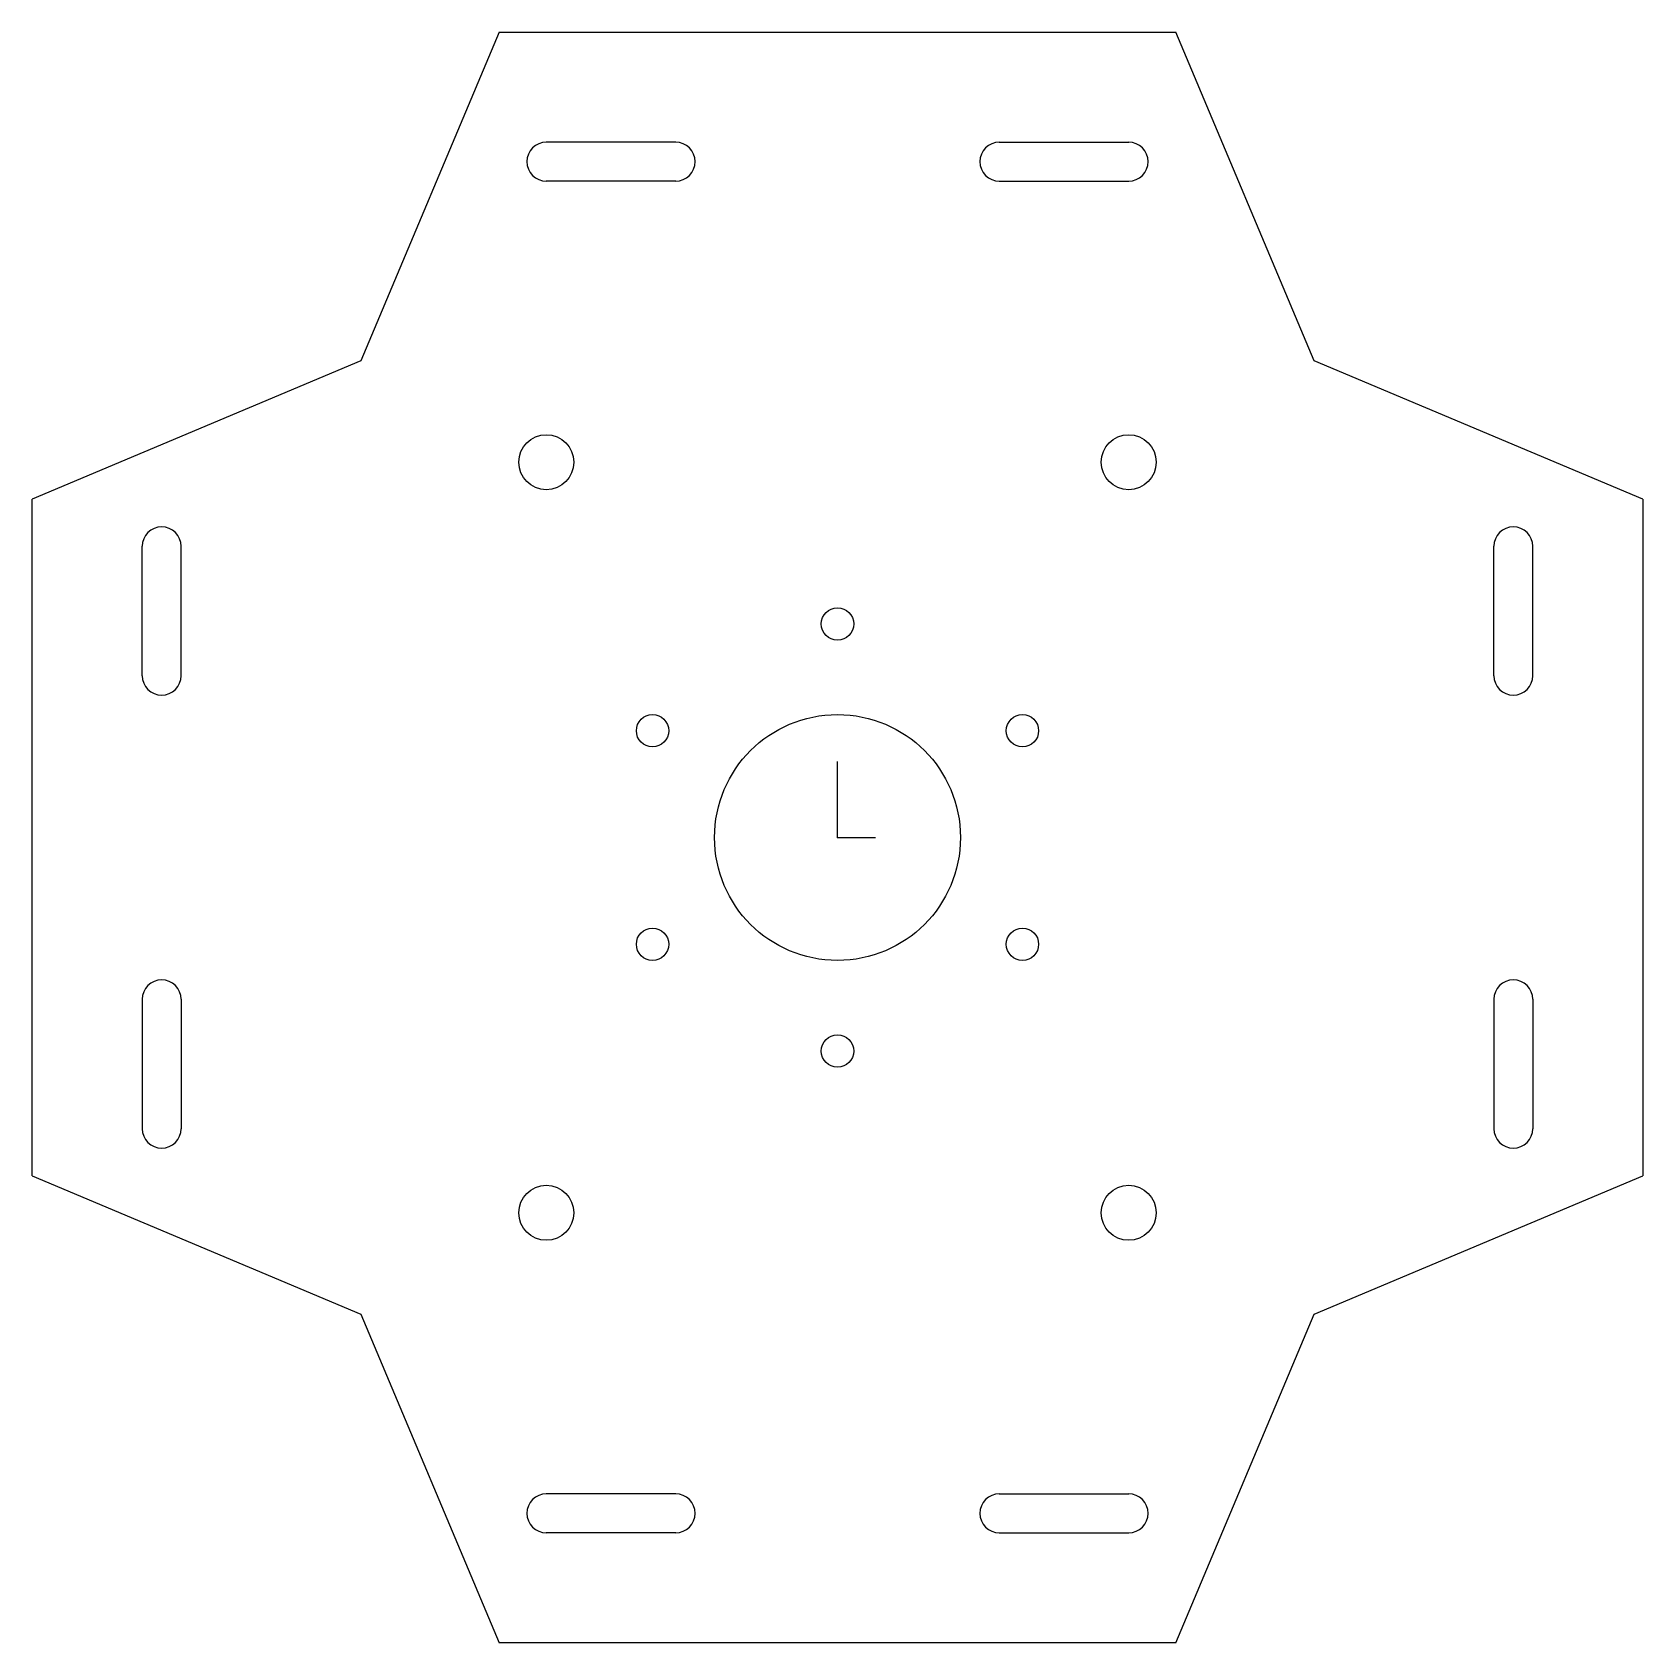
# Model space of a CAD drawing. Header units: millimetres. Extents: x -124 to 124, y -124 to 124.
import ezdxf

# ---------------------------------------------------------------- set-up
doc = ezdxf.new("R2010")
doc.units = ezdxf.units.MM
doc.header["$PDSIZE"] = -1

msp = doc.modelspace()

# ---------------------------------------------------------------- linework, layer by layer
at = {"color": 7, "linetype": 'Continuous', "lineweight": 25}
for p, q in [((-52.27, 124.44), (-73.68, 73.68)), ((-52.27, 124.44), (52.27, 124.44)), ((73.68, 73.68), (52.27, 124.44)), ((-25, 107.44), (-45, 107.44)), ((25, 107.44), (45, 107.44)), ((-25, 101.44), (-45, 101.44)), ((25, 101.44), (45, 101.44)), ((-73.68, 73.68), (-124.44, 52.27)), ((124.44, 52.27), (73.68, 73.68)), ((-124.44, -52.27), (-124.44, 52.27)), ((124.44, 52.27), (124.44, -52.27)), ((-107.44, 25), (-107.44, 45)), ((-101.44, 25), (-101.44, 45)), ((101.44, 25), (101.44, 45)), ((107.44, 25), (107.44, 45)), ((-107.44, -25), (-107.44, -45)), ((-101.44, -25), (-101.44, -45)), ((101.44, -25), (101.44, -45)), ((107.44, -25), (107.44, -45)), ((-124.44, -52.27), (-73.68, -73.68)), ((73.68, -73.68), (124.44, -52.27)), ((-73.68, -73.68), (-52.27, -124.44)), ((52.27, -124.44), (73.68, -73.68)), ((-25, -101.44), (-45, -101.44)), ((25, -101.44), (45, -101.44)), ((-25, -107.44), (-45, -107.44)), ((25, -107.44), (45, -107.44)), ((52.27, -124.44), (-52.27, -124.44))]:
    msp.add_line(p, q, dxfattribs=at)
at = {"color": 7, "linetype": 'Continuous'}
for q in [(0, 11.76), (5.88, 0)]:
    msp.add_line((0, 0), q, dxfattribs=at)
at = {"color": 7, "linetype": 'Continuous', "lineweight": 25}
for centre, radius in [((-45, 58), 4.25), ((45, 58), 4.25), ((0, 33), 2.5), ((-28.58, 16.5), 2.5), ((0, 0), 19), ((28.58, 16.5), 2.5), ((-28.58, -16.5), 2.5), ((28.58, -16.5), 2.5), ((0, -33), 2.5), ((-45, -58), 4.25), ((45, -58), 4.25)]:
    msp.add_circle(centre, radius, dxfattribs=at)
for centre, start, end in [((-45, 104.44), 90, 270), ((-25, 104.44), 270, 90), ((25, 104.44), 90, 270), ((45, 104.44), 270, 90), ((-104.44, 45), 0, 180), ((104.44, 45), 0, 180), ((-104.44, 25), 180, 0), ((104.44, 25), 180, 0), ((-104.44, -25), 0, 180), ((104.44, -25), 0, 180), ((-104.44, -45), 180, 0), ((104.44, -45), 180, 0), ((-45, -104.44), 90, 270), ((-25, -104.44), 270, 90), ((25, -104.44), 90, 270), ((45, -104.44), 270, 90)]:
    msp.add_arc(centre, 3, start, end, dxfattribs=at)
at = {"color": 7, "linetype": 'Continuous'}
msp.add_point((0, 0), dxfattribs=at)

doc.saveas('drawing.dxf')
